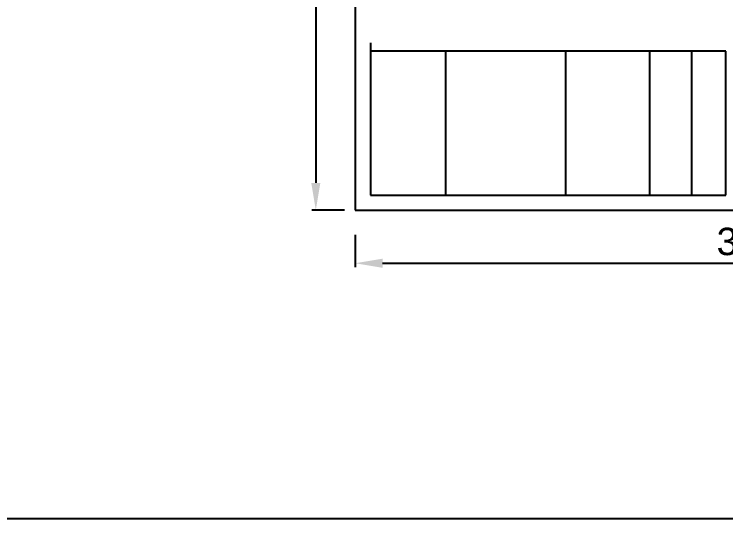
# Model space of a CAD drawing. Header units: millimetres. Extents: x 1134 to 5129, y -2137 to 2987.
# Drawn here: x 4148.6 to 4382.1, y 1540.2 to 1705.8 of the extents above; entities that cross this region are included whole.
import ezdxf

# ---------------------------------------------------------------- set-up
doc = ezdxf.new("R2010")
doc.units = ezdxf.units.MM
doc.linetypes.add('ACAD_ISO03W100', pattern=[30, 12, -18])
doc.layers.add('03 cutting', color=5, linetype='Continuous', true_color=0x0000ff)
doc.layers.add('layout', color=3, linetype='Continuous', true_color=0x00ff00)
doc.styles.add('ARIAL', font='arial.ttf')
doc.dimstyles.new('ARIAL', dxfattribs={"dimtxt": 9, "dimasz": 9, "dimexe": 1.25, "dimexo": 0.625, "dimgap": 2.5, "dimtad": 1, "dimtoh": 1, "dimzin": 1, "dimdsep": 46, "dimtxsty": 'ARIAL', "dimcen": 2.5, "dimadec": 0, "dimazin": 0, "dimtfac": 1, "dimtdec": 4, "dimtix": 1, "dimtofl": 0, "dimtmove": 1, "dimatfit": 3, "dimfxl": 1, "dimtolj": 1, "dimtzin": 1, "dimarcsym": 0})

# ---------------------------------------------------------------- blocks, each defined once
blk = doc.blocks.new('*D1')
at = {"layer": 'Defpoints', "color": 0, "transparency": 16777216}
for p in [(4257.58, 1941.43), (4247.58, 1641.43), (4257.58, 1641.43)]:
    blk.add_point(p, dxfattribs=at)
at = {"layer": 'layout', "color": 0, "lineweight": -2, "transparency": 16777216}
for p, q in [((4256.96, 1941.43), (4246.33, 1941.43)), ((4247.58, 1932.43), (4247.58, 1650.43)), ((4256.96, 1641.43), (4246.33, 1641.43))]:
    blk.add_line(p, q, dxfattribs=at)
at = {"layer": 'layout', "color": 0, "transparency": 16777216}
for points in [[(4249.08, 1932.43), (4246.08, 1932.43), (4247.58, 1941.43)], [(4246.08, 1650.43), (4249.08, 1650.43), (4247.58, 1641.43)]]:
    blk.add_solid(points, dxfattribs=at)
at = {"layer": 'layout', "color": 0, "transparency": 16777216, "insert": (4240.49, 1791.43), "char_height": 9, "attachment_point": 5, "rotation": 90, "style": 'ARIAL'}
blk.add_mtext('\\A1;300.00 mm', dxfattribs=at)
blk = doc.blocks.new('*D6')
at = {"layer": 'Defpoints', "color": 0, "transparency": 16777216}
for p in [(4260.5, 1634.06), (4560.5, 1634.06), (4560.5, 1624.06)]:
    blk.add_point(p, dxfattribs=at)
at = {"layer": 'layout', "color": 0, "lineweight": -2, "transparency": 16777216}
for p, q in [((4260.5, 1633.43), (4260.5, 1622.81)), ((4560.5, 1633.43), (4560.5, 1622.81)), ((4269.5, 1624.06), (4551.5, 1624.06))]:
    blk.add_line(p, q, dxfattribs=at)
at = {"layer": 'layout', "color": 0, "transparency": 16777216}
for points in [[(4269.5, 1625.56), (4269.5, 1622.56), (4260.5, 1624.06)], [(4551.5, 1622.56), (4551.5, 1625.56), (4560.5, 1624.06)]]:
    blk.add_solid(points, dxfattribs=at)
at = {"layer": 'layout', "color": 0, "transparency": 16777216, "insert": (4410.5, 1631.15), "char_height": 9, "attachment_point": 5, "style": 'ARIAL'}
blk.add_mtext('\\A1;300.00 mm', dxfattribs=at)

msp = doc.modelspace()

# ---------------------------------------------------------------- linework, layer by layer
at = {"layer": '03 cutting'}
for p, q in [((4265.496, 1693.633), (4265.496, 1646.433)), ((4382.058, 1693.633), (4265.496, 1693.633)), ((4290.139, 1693.633), (4290.139, 1646.433, 0)), ((4329.536, 1693.633, 0), (4329.536, 1646.433)), ((4357.02, 1693.633), (4357.02, 1646.433)), ((4370.946, 1646.433), (4370.946, 1693.633)), ((4382.058, 1646.433), (4382.058, 1693.633)), ((4265.496, 1646.433), (4382.058, 1646.433))]:
    msp.add_line(p, q, dxfattribs=at)
at = {"layer": 'layout'}
for points in [[(2992.394, 2151.628), (5128.717, 2151.628), (5128.717, 1540.189), (2992.394, 1540.189)], [(4260.496, 1641.433), (4560.496, 1641.433), (4560.496, 1941.433), (4260.496, 1941.433)]]:
    msp.add_lwpolyline(points, close=True, dxfattribs=at)
at = {"layer": 'layout', "linetype": 'ACAD_ISO03W100'}
msp.add_lwpolyline([(4265.496, 1646.433), (4555.496, 1646.433), (4555.496, 1936.433), (4265.496, 1936.433)], close=True, dxfattribs=at)

# ---------------------------------------------------------------- dimensions: what is measured, and where the dimension line sits
at = {"layer": 'layout'}
for base, p1, p2, angle, picture, middle in [((4247.582, 1641.433), (4257.582, 1941.433), (4257.582, 1641.433), 90, '*D1', (4240.488, 1791.433)), ((4560.496, 1624.057), (4260.496, 1634.057), (4560.496, 1634.057), 180, '*D6', (4410.496, 1631.152))]:
    dim = msp.add_linear_dim(base=base, p1=p1, p2=p2, angle=angle, text='<> mm', dimstyle='ARIAL', override={"dimscale": 1, "dimtxt": 9, "dimasz": 9, "dimexe": 1.25, "dimexo": 0.625, "dimgap": 2.5, "dimtad": 1, "dimtih": 0, "dimtoh": 0, "dimdec": 2, "dimlfac": 1, "dimzin": 1, "dimtxsty": 'ARIAL', "dimsah": 0, "dimcen": 2.5, "dimazin": 1, "dimtix": 0, "dimtmove": 0, "dimtzin": 1}, dxfattribs=at)
    dim.commit()
    dim.dimension.update_dxf_attribs({"geometry": picture, "text_midpoint": middle})

doc.saveas('drawing.dxf')
